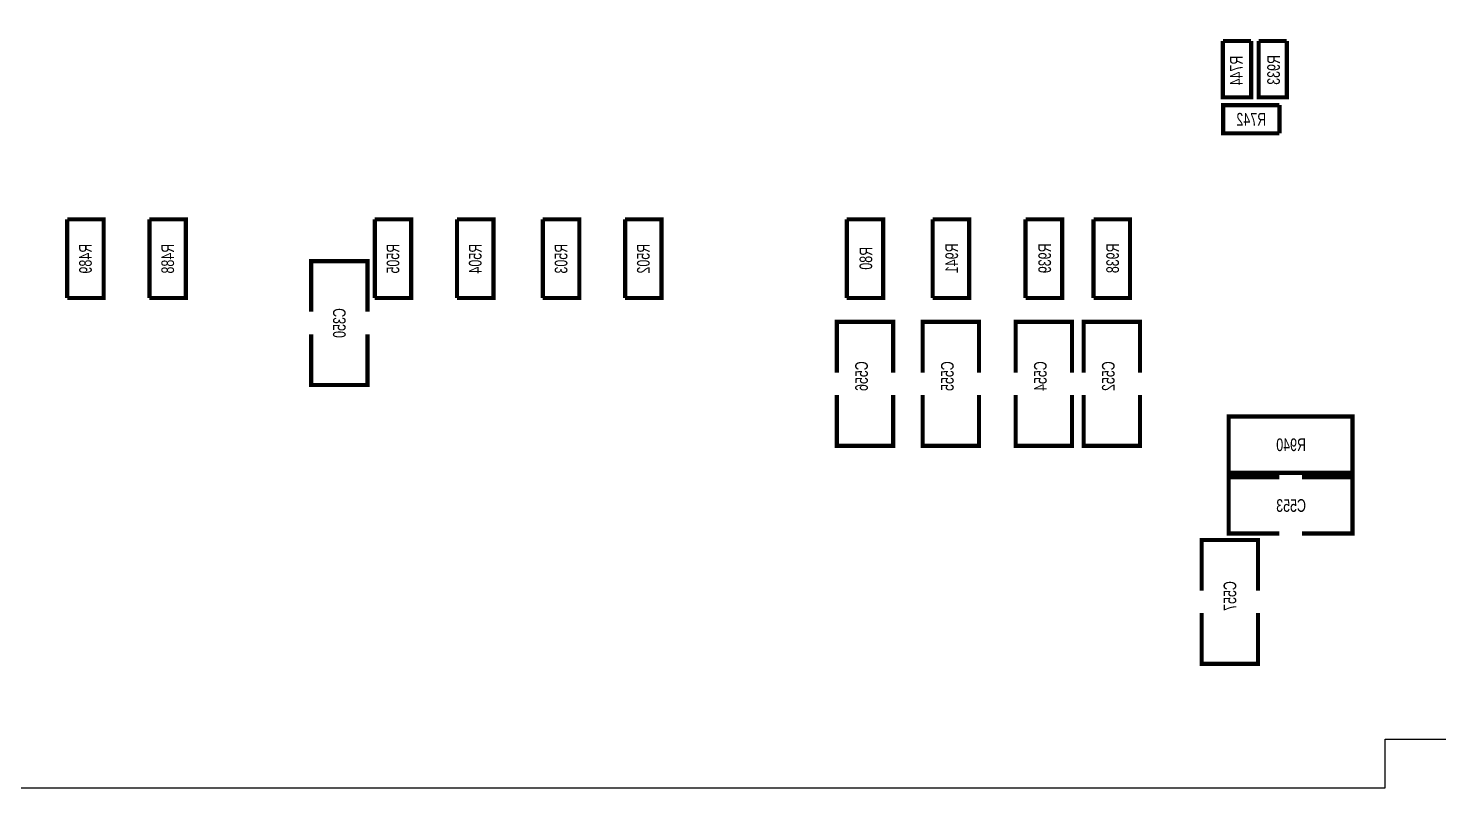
# Model space of a CAD drawing. Extents: x 0 to 194, y 0 to 132.
# Drawn here: x 83.2 to 133.3, y 0 to 27 of the extents above; entities that cross this region are included whole.
import ezdxf
from ezdxf.enums import TextEntityAlignment as Align

# ---------------------------------------------------------------- set-up
doc = ezdxf.new("R2010")
doc.units = 0
for name, color, linetype in [('BG_DESIGN_OUTLINE', 200, 'CONTINUOUS'), ('PG_SILKSCREEN_BOTTOM_OUTLINE', 152, 'CONTINUOUS'), ('RD_ASSEMBLY_BOTTOM', 142, 'CONTINUOUS')]:
    doc.layers.add(name, color=color, linetype=linetype)

msp = doc.modelspace()

# ---------------------------------------------------------------- linework, layer by layer
at = {"layer": 'BG_DESIGN_OUTLINE'}
msp.add_lwpolyline([(1.999996, 0), (131.372102, 0), (131.372102, 1.727962), (135.672068, 1.727962), (135.672068, 3.52806), (141.771878, 3.52806), (141.771878, 1.727962), (152.436068, 1.727962), (152.436068, 3.52806), (158.535878, 3.52806), (158.535878, 1.727962), (162.836352, 1.727962), (162.836352, 0), (192.000124, 0, 0.414201), (194.00012, 1.999996), (194.00012, 129.999994, 0.414202), (192.000124, 131.99999), (173.355, 131.99999), (172.16501, 130.81), (152.95499, 130.81), (151.765, 131.99999), (1.999996, 131.99999, 0.414213), (0, 129.999994), (0, 1.999996, 0.414212)], format="xyb", close=True, dxfattribs=at)
at = {"layer": 'PG_SILKSCREEN_BOTTOM_OUTLINE', "const_width": 0.150114}
for points in [[(126.61138, 26.52776), (126.61138, 24.52624), (125.61062, 24.52624), (125.61062, 26.52776)], [(125.61062, 26.52776), (126.61138, 26.52776)], [(127.88138, 26.52776), (127.88138, 24.52624), (126.88062, 24.52624), (126.88062, 26.52776)], [(126.88062, 26.52776), (127.88138, 26.52776)], [(127.61976, 23.24862), (125.61824, 23.24862), (125.61824, 24.24938), (127.61976, 24.24938)], [(127.61976, 24.24938), (127.61976, 23.24862)], [(84.5693, 17.399), (84.5693, 20.196048)], [(84.5693, 20.193), (85.8647, 20.193), (85.8647, 17.399), (84.5693, 17.399)], [(87.4903, 17.399), (87.4903, 20.196048)], [(87.4903, 20.193), (88.7857, 20.193), (88.7857, 17.399), (87.4903, 17.399)], [(95.4913, 17.399), (95.4913, 20.196048)], [(95.4913, 20.193), (96.7867, 20.193), (96.7867, 17.399), (95.4913, 17.399)], [(98.4123, 17.399), (98.4123, 20.196048)], [(98.4123, 20.193), (99.7077, 20.193), (99.7077, 17.399), (98.4123, 17.399)], [(101.4603, 17.399), (101.4603, 20.196048)], [(101.4603, 20.193), (102.7557, 20.193), (102.7557, 17.399), (101.4603, 17.399)], [(104.3813, 17.399), (104.3813, 20.196048)], [(104.3813, 20.193), (105.6767, 20.193), (105.6767, 17.399), (104.3813, 17.399)], [(112.2553, 17.399), (112.2553, 20.196048)], [(112.2553, 20.193), (113.5507, 20.193), (113.5507, 17.399), (112.2553, 17.399)], [(115.3033, 17.399), (115.3033, 20.196048)], [(115.3033, 20.193), (116.5987, 20.193), (116.5987, 17.399), (115.3033, 17.399)], [(118.6053, 17.399), (118.6053, 20.196048)], [(118.6053, 20.193), (119.9007, 20.193), (119.9007, 17.399), (118.6053, 17.399)], [(121.0183, 17.399), (121.0183, 20.196048)], [(121.0183, 20.193), (122.3137, 20.193), (122.3137, 17.399), (121.0183, 17.399)], [(93.234002, 16.91005), (93.234002, 18.709894), (95.233998, 18.709894), (95.233998, 16.91005)], [(111.903002, 14.75105), (111.903002, 16.550894), (113.902998, 16.550894), (113.902998, 14.75105)], [(114.951002, 14.75105), (114.951002, 16.550894), (116.950998, 16.550894), (116.950998, 14.75105)], [(118.253002, 14.75105), (118.253002, 16.550894), (120.252998, 16.550894), (120.252998, 14.75105)], [(120.666002, 14.75105), (120.666002, 16.550894), (122.665998, 16.550894), (122.665998, 14.75105)], [(93.234002, 16.10995), (93.234002, 14.310106), (95.233998, 14.310106), (95.233998, 16.10995)], [(111.903002, 13.95095), (111.903002, 12.151106), (113.902998, 12.151106), (113.902998, 13.95095)], [(114.951002, 13.95095), (114.951002, 12.151106), (116.950998, 12.151106), (116.950998, 13.95095)], [(118.253002, 13.95095), (118.253002, 12.151106), (120.252998, 12.151106), (120.252998, 13.95095)], [(120.666002, 13.95095), (120.666002, 12.151106), (122.665998, 12.151106), (122.665998, 13.95095)], [(127.61595, 13.191998), (125.816106, 13.191998), (125.816106, 11.192002), (130.215894, 11.192002), (130.215894, 13.191998), (125.816106, 13.191998), (125.816106, 11.192002)], [(127.61595, 9.033002), (125.816106, 9.033002), (125.816106, 11.032998), (127.61595, 11.032998)], [(128.41605, 9.033002), (130.215894, 9.033002), (130.215894, 11.032998), (128.41605, 11.032998)], [(124.857002, 7.00405), (124.857002, 8.803894), (126.856998, 8.803894), (126.856998, 7.00405)], [(124.857002, 6.20395), (124.857002, 4.404106), (126.856998, 4.404106), (126.856998, 6.20395)]]:
    msp.add_lwpolyline(points, dxfattribs=at)

# ---------------------------------------------------------------- texts
at = {"layer": 'RD_ASSEMBLY_BOTTOM', "text_generation_flag": 2, "width": 0.734463}
for s, p in [('R744', (126.3142, 25.4762)), ('R933', (127.635, 25.5016)), ('R489', (85.44179, 18.796)), ('R488', (88.36279, 18.796)), ('R505', (96.36379, 18.796)), ('R504', (99.28479, 18.796)), ('R503', (102.33279, 18.796)), ('R502', (105.25379, 18.796)), ('R80', (113.157, 18.810224)), ('R941', (116.205, 18.810224)), ('R939', (119.507, 18.810224)), ('R938', (121.92, 18.810224)), ('C350', (94.45879, 16.51))]:
    msp.add_text(s, height=0.44958, rotation=90, dxfattribs=at).set_placement(p, align=Align.CENTER)
msp.add_text('R742', height=0.44958, dxfattribs=at).set_placement((126.619, 23.52421), align=Align.CENTER)
for s, p in [('C556', (113.003076, 15.1511)), ('C555', (116.051076, 15.1511)), ('C554', (119.353076, 15.1511)), ('C552', (121.766076, 15.1511)), ('C557', (126.0856, 7.3406))]:
    msp.add_text(s, height=0.44958, rotation=90, dxfattribs=at).set_placement(p)
for s, p in [('R940', (128.5621, 11.961876)), ('C553', (128.5621, 9.802876))]:
    msp.add_text(s, height=0.44958, dxfattribs=at).set_placement(p)

doc.saveas('drawing.dxf')
